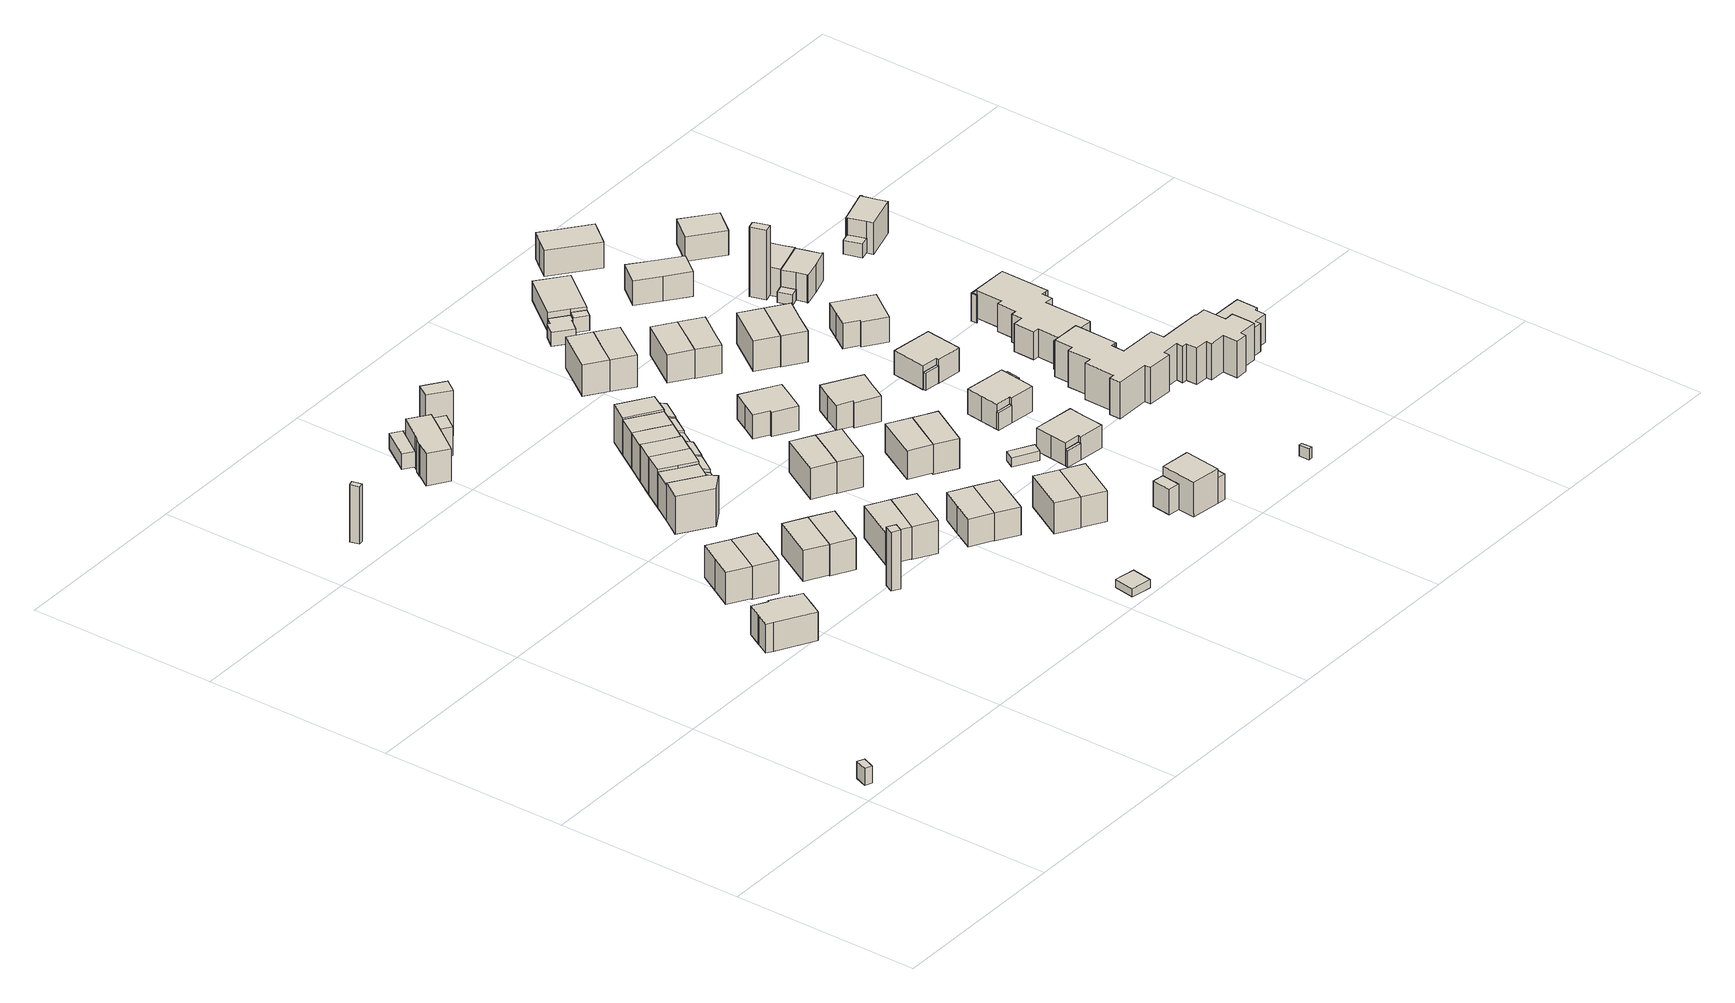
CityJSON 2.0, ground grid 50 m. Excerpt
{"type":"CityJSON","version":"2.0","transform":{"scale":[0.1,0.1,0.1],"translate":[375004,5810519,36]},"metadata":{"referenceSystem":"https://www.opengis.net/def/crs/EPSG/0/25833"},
"CityObjects":{
"building1":{"type":"Building","attributes":{"Gemeindeschluessel":"11000006","BezugspunktDach":"2200","function":"51009_1610","measuredHeight":4.65,"storeysAboveGround":0},"address":[{"country":"Germany","locality":"Berlin"}],"geometry":[{"type":"Solid","lod":"1","boundaries":[[[[0,1,2,3]],[[4,5,6,7]],[[4,7,3,2]],[[5,4,2,1]],[[6,5,1,0]],[[7,6,0,3]]]]}]},
"building2":{"type":"Building","attributes":{"Gemeindeschluessel":"11000006","BezugspunktDach":"2200","function":"31001_1010","measuredHeight":8.91,"storeysAboveGround":2},"address":[{"country":"Germany","locality":"Berlin","thoroughfareNumber":"40","thoroughfareName":"Zum Heckeshorn"}],"geometry":[{"type":"Solid","lod":"1","boundaries":[[[[8,9,10,11,12,13,14,15,16,17,18,19]],[[20,21,22,23,24,25,26,27,28,29,30,31]],[[20,31,19,18]],[[21,20,18,17]],[[22,21,17,16]],[[23,22,16,15]],[[24,23,15,14]],[[25,24,14,13]],[[26,25,13,12]],[[27,26,12,11]],[[28,27,11,10]],[[29,28,10,9]],[[30,29,9,8]],[[31,30,8,19]]]]}]},
"building3":{"type":"Building","attributes":{"Gemeindeschluessel":"11000006","BezugspunktDach":"2200","function":"51009_1610","measuredHeight":15.65,"storeysAboveGround":0},"address":[{"country":"Germany","locality":"Berlin"}],"geometry":[{"type":"Solid","lod":"1","boundaries":[[[[32,33,34,35]],[[36,37,38,39]],[[36,39,35,34]],[[37,36,34,33]],[[38,37,33,32]],[[39,38,32,35]]]]}]},
"building4":{"type":"Building","attributes":{"Gemeindeschluessel":"11000006","BezugspunktDach":"2200","function":"31001_1010","measuredHeight":10.66,"storeysAboveGround":1},"address":[{"country":"Germany","locality":"Berlin","thoroughfareNumber":"42","thoroughfareName":"Zum Heckeshorn"}],"geometry":[{"type":"Solid","lod":"1","boundaries":[[[[40,41,42,43,44,45]],[[46,47,48,49,50,51]],[[46,51,45,44]],[[47,46,44,43]],[[48,47,43,42]],[[49,48,42,41]],[[50,49,41,40]],[[51,50,40,45]]]]}]},
"building5":{"type":"Building","attributes":{"Gemeindeschluessel":"11000006","BezugspunktDach":"2200","function":"31001_1010","measuredHeight":10.9,"storeysAboveGround":1},"address":[{"country":"Germany","locality":"Berlin","thoroughfareNumber":"42A","thoroughfareName":"Zum Heckeshorn"}],"geometry":[{"type":"Solid","lod":"1","boundaries":[[[[52,53,54,42,41,40]],[[55,56,57,58,59,60]],[[55,60,40,41]],[[56,55,41,42]],[[57,56,42,54]],[[58,57,54,53]],[[59,58,53,52]],[[60,59,52,40]]]]}]},
"building6":{"type":"Building","attributes":{"Gemeindeschluessel":"11000006","BezugspunktDach":"2200","function":"31001_1000","measuredHeight":16.02,"storeysAboveGround":1},"address":[{"country":"Germany","locality":"Berlin","thoroughfareNumber":"42D (1)","thoroughfareName":"Zum Heckeshorn"}],"geometry":[{"type":"Solid","lod":"1","boundaries":[[[[61,62,63,64]],[[65,66,67,68]],[[65,68,64,63]],[[66,65,63,62]],[[67,66,62,61]],[[68,67,61,64]]]]}]},
"building7":{"type":"Building","attributes":{"Gemeindeschluessel":"11000006","BezugspunktDach":"2200","function":"31001_1010","measuredHeight":10.49,"storeysAboveGround":1},"address":[{"country":"Germany","locality":"Berlin","thoroughfareNumber":"42B","thoroughfareName":"Zum Heckeshorn"}],"geometry":[{"type":"Solid","lod":"1","boundaries":[[[[69,70,71,72,73]],[[74,75,76,77,78]],[[74,78,73,72]],[[75,74,72,71]],[[76,75,71,70]],[[77,76,70,69]],[[78,77,69,73]]]]}]},
"building8":{"type":"Building","attributes":{"Gemeindeschluessel":"11000006","BezugspunktDach":"2200","function":"31001_1010","measuredHeight":10.67,"storeysAboveGround":1},"address":[{"country":"Germany","locality":"Berlin","thoroughfareNumber":"42C","thoroughfareName":"Zum Heckeshorn"}],"geometry":[{"type":"Solid","lod":"1","boundaries":[[[[79,80,81,71,69]],[[82,83,84,85,86]],[[82,86,69,71]],[[83,82,71,81]],[[84,83,81,80]],[[85,84,80,79]],[[86,85,79,69]]]]}]},
"building9":{"type":"Building","attributes":{"Gemeindeschluessel":"11000006","function":"31001_1010"},"address":[{"country":"Germany","locality":"Berlin","thoroughfareNumber":"47","thoroughfareName":"Zum Heckeshorn"}],"children":["building9-1","building9-2","building9-3","building9-4"]},
"building9-1":{"type":"BuildingPart","attributes":{"BezugspunktDach":"2200","measuredHeight":9.94,"storeysAboveGround":2},"parents":["building9"],"geometry":[{"type":"MultiSurface","lod":"1","boundaries":[[[87,88,89,90,91,92,93,94,95,96,97,98]],[[99,100,101,102,103,104,105,106,107,108,109,110]],[[99,110,98,97]],[[100,99,97,96]],[[101,100,96,95]],[[102,101,95,94]],[[103,102,94,93]],[[111,112,93,92]],[[104,103,113,114,115]],[[116,117,111,92,91]],[[105,104,115,118]],[[106,105,91,90]],[[107,106,90,89]],[[119,120,89,88]],[[109,108,88,87]],[[110,109,87,98]],[[115,114,113,112,111]],[[118,115,111,117,116]],[[108,107,120,119]]]}]},
"building9-2":{"type":"BuildingPart","attributes":{"BezugspunktDach":"2200","measuredHeight":7.82,"storeysAboveGround":2},"parents":["building9"],"geometry":[{"type":"Solid","lod":"1","boundaries":[[[[121,122,120,119]],[[107,123,124,108]],[[123,107,120,122]],[[124,123,122,121]],[[108,124,121,119]],[[107,108,119,120]]]]}]},
"building9-3":{"type":"BuildingPart","attributes":{"BezugspunktDach":"2200","measuredHeight":4.23,"storeysAboveGround":2},"parents":["building9"],"geometry":[{"type":"MultiSurface","lod":"1","boundaries":[[[112,125,126,127]],[[128,129,114,130]],[[128,130,127,126]],[[129,128,126,125]],[[130,114,112,127]],[[115,111,112,114]],[[129,125,111,115]]]}]},
"building9-4":{"type":"BuildingPart","attributes":{"BezugspunktDach":"2200","measuredHeight":4.23,"storeysAboveGround":2},"parents":["building9"],"geometry":[{"type":"MultiSurface","lod":"1","boundaries":[[[117,131,125,111]],[[129,132,118,115]],[[132,129,125,131]],[[118,132,131,117]],[[129,133,115,111,125]],[[115,118,117,111]]]}]},
"building10":{"type":"Building","attributes":{"Gemeindeschluessel":"11000006","BezugspunktDach":"2200","function":"31001_1010","measuredHeight":10.34,"storeysAboveGround":2},"address":[{"country":"Germany","locality":"Berlin","thoroughfareNumber":"44","thoroughfareName":"Zum Heckeshorn"}],"geometry":[{"type":"Solid","lod":"1","boundaries":[[[[134,135,136,137,138]],[[139,140,141,142,143]],[[139,143,138,137]],[[140,139,137,136]],[[141,140,136,135]],[[142,141,135,134]],[[143,142,134,138]]]]}]},
"building11":{"type":"Building","attributes":{"Gemeindeschluessel":"11000006","function":"31001_1010"},"address":[{"country":"Germany","locality":"Berlin","thoroughfareNumber":"44A","thoroughfareName":"Zum Heckeshorn"}],"children":["building11-1","building11-2"]},
"building11-1":{"type":"BuildingPart","attributes":{"BezugspunktDach":"2200","measuredHeight":11.77,"storeysAboveGround":2},"parents":["building11"],"geometry":[{"type":"Solid","lod":"1","boundaries":[[[[144,145,146,147,148,149]],[[150,151,152,140,153,139]],[[150,139,149,148]],[[151,150,148,147]],[[152,151,147,146]],[[140,154,155,152,146,145]],[[153,140,145,144]],[[139,153,144,149]],[[152,155,154,140]]]]}]},
"building11-2":{"type":"BuildingPart","attributes":{"BezugspunktDach":"2200","measuredHeight":7.66,"storeysAboveGround":2},"parents":["building11"],"geometry":[{"type":"Solid","lod":"1","boundaries":[[[[156,157,155,154]],[[152,158,141,140]],[[158,152,155,157]],[[141,158,157,156]],[[140,141,156,154]],[[152,140,154,155]]]]}]},
"building12":{"type":"Building","attributes":{"Gemeindeschluessel":"11000006","BezugspunktDach":"2200","function":"31001_1010","measuredHeight":10.77,"storeysAboveGround":1},"address":[{"country":"Germany","locality":"Berlin","thoroughfareNumber":"42D","thoroughfareName":"Zum Heckeshorn"}],"geometry":[{"type":"Solid","lod":"1","boundaries":[[[[159,160,161,162,163]],[[164,165,166,167,168]],[[164,168,163,162]],[[165,164,162,161]],[[166,165,161,160]],[[167,166,160,159]],[[168,167,159,163]]]]}]},
"building13":{"type":"Building","attributes":{"Gemeindeschluessel":"11000006","function":"31001_1010"},"address":[{"country":"Germany","locality":"Berlin","thoroughfareNumber":"44B","thoroughfareName":"Zum Heckeshorn"}],"children":["building13-1","building13-2"]},
"building13-1":{"type":"BuildingPart","attributes":{"BezugspunktDach":"2200","measuredHeight":12.32,"storeysAboveGround":2},"parents":["building13"],"geometry":[{"type":"MultiSurface","lod":"1","boundaries":[[[169,170,171,172,173]],[[174,175,152,151,150]],[[174,150,173,172]],[[175,174,172,171]],[[176,177,178,175,171,170]],[[151,152,170,169]],[[150,151,169,173]],[[152,175,178,177,176]]]}]},
"building13-2":{"type":"BuildingPart","attributes":{"BezugspunktDach":"2200","measuredHeight":8.5,"storeysAboveGround":2},"parents":["building13"],"geometry":[{"type":"MultiSurface","lod":"1","boundaries":[[[179,180,178,177]],[[175,181,158,152]],[[181,175,178,180]],[[158,181,180,179]],[[152,158,179,177]],[[182,175,152,177,178]]]}]},
"building14":{"type":"Building","attributes":{"Gemeindeschluessel":"11000006","BezugspunktDach":"2200","function":"31001_2463","measuredHeight":12.59,"storeysAboveGround":1},"address":[{"country":"Germany","locality":"Berlin","thoroughfareNumber":"47 (1)","thoroughfareName":"Zum Heckeshorn"}],"geometry":[{"type":"Solid","lod":"1","boundaries":[[[[183,184,185,186]],[[187,188,189,190]],[[187,190,186,185]],[[188,187,185,184]],[[189,188,184,183]],[[190,189,183,186]]]]}]},
"building15":{"type":"Building","attributes":{"Gemeindeschluessel":"11000006","BezugspunktDach":"2200","function":"31001_1010","measuredHeight":10.91,"storeysAboveGround":1},"address":[{"country":"Germany","locality":"Berlin","thoroughfareNumber":"42E","thoroughfareName":"Zum Heckeshorn"}],"geometry":[{"type":"Solid","lod":"1","boundaries":[[[[191,192,161,159]],[[193,194,195,196]],[[193,196,159,161]],[[194,193,161,192]],[[195,194,192,191]],[[196,195,191,159]]]]}]},
"building16":{"type":"Building","attributes":{"Gemeindeschluessel":"11000006","function":"31001_1010"},"address":[{"country":"Germany","locality":"Berlin","thoroughfareNumber":"44C","thoroughfareName":"Zum Heckeshorn"}],"children":["building16-1","building16-2"]},
"building16-1":{"type":"BuildingPart","attributes":{"BezugspunktDach":"2200","measuredHeight":11.67,"storeysAboveGround":2},"parents":["building16"],"geometry":[{"type":"MultiSurface","lod":"1","boundaries":[[[197,198,199,200,201,202]],[[203,204,205,175,206,174]],[[203,174,202,201]],[[204,203,201,200]],[[205,204,200,199]],[[207,208,205,199,198]],[[206,175,198,197]],[[174,206,197,202]],[[175,205,208,207]]]}]},
"building16-2":{"type":"BuildingPart","attributes":{"BezugspunktDach":"2200","measuredHeight":8.83,"storeysAboveGround":2},"parents":["building16"],"geometry":[{"type":"Solid","lod":"1","boundaries":[[[[209,210,208,207]],[[205,211,181,175]],[[211,205,208,210]],[[181,211,210,209]],[[175,181,209,207]],[[175,207,208,205]]]]}]},
"building17":{"type":"Building","attributes":{"Gemeindeschluessel":"11000006","BezugspunktDach":"2200","function":"31001_2463","measuredHeight":2.23,"storeysAboveGround":1},"address":[{"country":"Germany","locality":"Berlin","thoroughfareNumber":"38 (1)","thoroughfareName":"Zum Heckeshorn"}],"geometry":[{"type":"Solid","lod":"1","boundaries":[[[[212,213,214,215]],[[216,217,218,219]],[[216,219,215,214]],[[217,216,214,213]],[[218,217,213,212]],[[219,218,212,215]]]]}]},
"building18":{"type":"Building","attributes":{"Gemeindeschluessel":"11000006","function":"31001_1010"},"address":[{"country":"Germany","locality":"Berlin","thoroughfareNumber":"44D","thoroughfareName":"Zum Heckeshorn"}],"children":["building18-1","building18-2"]},
"building18-1":{"type":"BuildingPart","attributes":{"BezugspunktDach":"2200","measuredHeight":11.91,"storeysAboveGround":2},"parents":["building18"],"geometry":[{"type":"Solid","lod":"1","boundaries":[[[[220,221,222,223,224]],[[225,226,227,205,203]],[[225,203,224,223]],[[226,225,223,222]],[[227,226,222,221]],[[205,227,221,220],[205,228,229,227]],[[203,205,220,224]],[[228,205,227,229]]]]}]},
"building18-2":{"type":"BuildingPart","attributes":{"BezugspunktDach":"2200","measuredHeight":7.68,"storeysAboveGround":2},"parents":["building18"],"geometry":[{"type":"Solid","lod":"1","boundaries":[[[[230,231,229,228]],[[227,232,211,205]],[[232,227,229,231]],[[211,232,231,230]],[[205,211,230,228]],[[205,228,229,227]]]]}]},
"building19":{"type":"Building","attributes":{"Gemeindeschluessel":"11000006","function":"31001_1010"},"address":[{"country":"Germany","locality":"Berlin","thoroughfareNumber":"44E","thoroughfareName":"Zum Heckeshorn"}],"children":["building19-1","building19-2"]},
"building19-1":{"type":"BuildingPart","attributes":{"BezugspunktDach":"2200","measuredHeight":11.45,"storeysAboveGround":2},"parents":["building19"],"geometry":[{"type":"MultiSurface","lod":"1","boundaries":[[[222,221,233,234,235,223]],[[236,237,238,227,226,225]],[[236,225,223,235]],[[237,236,235,234]],[[238,237,234,233]],[[227,239,240,233,221]],[[226,227,221,222]],[[225,226,222,223]],[[238,240,239,227]]]}]},
"building19-2":{"type":"BuildingPart","attributes":{"BezugspunktDach":"2200","measuredHeight":8.23,"storeysAboveGround":2},"parents":["building19"],"geometry":[{"type":"Solid","lod":"1","boundaries":[[[[241,242,240,239]],[[238,243,232,227]],[[243,238,240,242]],[[232,243,242,241]],[[227,232,241,239]],[[227,239,240,238]]]]}]},
"building20":{"type":"Building","attributes":{"Gemeindeschluessel":"11000006","BezugspunktDach":"2200","function":"31001_1010","measuredHeight":9.44,"storeysAboveGround":1},"address":[{"country":"Germany","locality":"Berlin","thoroughfareNumber":"42F","thoroughfareName":"Zum Heckeshorn"}],"geometry":[{"type":"Solid","lod":"1","boundaries":[[[[244,245,246,247,248,249]],[[250,251,252,253,254,255]],[[250,255,249,248]],[[251,250,248,247]],[[252,251,247,246]],[[253,252,246,245]],[[254,253,245,244]],[[255,254,244,249]]]]}]},
"building21":{"type":"Building","attributes":{"Gemeindeschluessel":"11000006","function":"31001_1010"},"address":[{"country":"Germany","locality":"Berlin","thoroughfareNumber":"44F","thoroughfareName":"Zum Heckeshorn"}],"children":["building21-1","building21-2"]},
"building21-1":{"type":"BuildingPart","attributes":{"BezugspunktDach":"2200","measuredHeight":11.99,"storeysAboveGround":2},"parents":["building21"],"geometry":[{"type":"MultiSurface","lod":"1","boundaries":[[[256,257,258,259,260]],[[261,262,263,238,236]],[[261,236,260,259]],[[262,261,259,258]],[[263,262,258,257]],[[238,264,265,257,256]],[[236,238,256,260]],[[265,264,238,263]]]}]},
"building21-2":{"type":"BuildingPart","attributes":{"BezugspunktDach":"2200","measuredHeight":8.64,"storeysAboveGround":2},"parents":["building21"],"geometry":[{"type":"Solid","lod":"1","boundaries":[[[[266,267,265,264]],[[263,268,243,238]],[[268,263,265,267]],[[243,268,267,266]],[[238,243,266,264]],[[264,265,263,238]]]]}]},
"building22":{"type":"Building","attributes":{"Gemeindeschluessel":"11000006","BezugspunktDach":"2200","function":"31001_1010","measuredHeight":10.49,"storeysAboveGround":1},"address":[{"country":"Germany","locality":"Berlin","thoroughfareNumber":"46","thoroughfareName":"Zum Heckeshorn"}],"geometry":[{"type":"Solid","lod":"1","boundaries":[[[[269,270,271,272,273]],[[274,275,276,277,278]],[[274,278,273,272]],[[275,274,272,271]],[[276,275,271,270]],[[277,276,270,269]],[[278,277,269,273]]]]}]},
"building23":{"type":"Building","attributes":{"Gemeindeschluessel":"11000006","BezugspunktDach":"2200","function":"31001_1010","measuredHeight":9.51,"storeysAboveGround":1},"address":[{"country":"Germany","locality":"Berlin","thoroughfareNumber":"42G","thoroughfareName":"Zum Heckeshorn"}],"geometry":[{"type":"Solid","lod":"1","boundaries":[[[[279,280,281,246,244]],[[282,283,284,285,286]],[[282,286,244,246]],[[283,282,246,281]],[[284,283,281,280]],[[285,284,280,279]],[[286,285,279,244]]]]}]},
"building24":{"type":"Building","attributes":{"Gemeindeschluessel":"11000006","BezugspunktDach":"2200","function":"31001_1010","measuredHeight":10.61,"storeysAboveGround":1},"address":[{"country":"Germany","locality":"Berlin","thoroughfareNumber":"46A","thoroughfareName":"Zum Heckeshorn"}],"geometry":[{"type":"Solid","lod":"1","boundaries":[[[[287,288,289,271,269]],[[290,291,292,293,294]],[[290,294,269,271]],[[291,290,271,289]],[[292,291,289,288]],[[293,292,288,287]],[[294,293,287,269]]]]}]},
"building25":{"type":"Building","attributes":{"Gemeindeschluessel":"11000006","BezugspunktDach":"2200","function":"31001_1010","measuredHeight":10.54,"storeysAboveGround":1},"address":[{"country":"Germany","locality":"Berlin","thoroughfareNumber":"42H","thoroughfareName":"Zum Heckeshorn"}],"geometry":[{"type":"Solid","lod":"1","boundaries":[[[[295,296,297,298]],[[299,300,301,302]],[[299,302,298,297]],[[300,299,297,296]],[[301,300,296,295]],[[302,301,295,298]]]]}]},
"building26":{"type":"Building","attributes":{"Gemeindeschluessel":"11000006","BezugspunktDach":"2200","function":"31001_1010","measuredHeight":10.46,"storeysAboveGround":1},"address":[{"country":"Germany","locality":"Berlin","thoroughfareNumber":"42K","thoroughfareName":"Zum Heckeshorn"}],"geometry":[{"type":"Solid","lod":"1","boundaries":[[[[303,304,296,305,295]],[[306,307,308,309,310]],[[306,310,295,305]],[[307,306,305,296]],[[308,307,296,304]],[[309,308,304,303]],[[310,309,303,295]]]]}]},
"building27":{"type":"Building","attributes":{"Gemeindeschluessel":"11000006","BezugspunktDach":"2200","function":"31001_1010","measuredHeight":10.12,"storeysAboveGround":1},"address":[{"country":"Germany","locality":"Berlin","thoroughfareNumber":"46B","thoroughfareName":"Zum Heckeshorn"}],"geometry":[{"type":"Solid","lod":"1","boundaries":[[[[311,312,313,314,315]],[[316,317,318,319,320]],[[316,320,315,314]],[[317,316,314,313]],[[318,317,313,312]],[[319,318,312,311]],[[320,319,311,315]]]]}]},
"building28":{"type":"Building","attributes":{"Gemeindeschluessel":"11000006","BezugspunktDach":"2200","function":"31001_1010","measuredHeight":9.52,"storeysAboveGround":1},"address":[{"country":"Germany","locality":"Berlin","thoroughfareNumber":"46E","thoroughfareName":"Zum Heckeshorn"}],"geometry":[{"type":"Solid","lod":"1","boundaries":[[[[321,322,323,324,325,326,327,328]],[[329,330,331,332,333,334,335,336]],[[329,336,328,327]],[[330,329,327,326]],[[331,330,326,325]],[[332,331,325,324]],[[333,332,324,323]],[[334,333,323,322]],[[335,334,322,321]],[[336,335,321,328]]]]}]},
"building29":{"type":"Building","attributes":{"Gemeindeschluessel":"11000006","BezugspunktDach":"2200","function":"31001_1010","measuredHeight":10.36,"storeysAboveGround":1},"address":[{"country":"Germany","locality":"Berlin","thoroughfareNumber":"46C","thoroughfareName":"Zum Heckeshorn"}],"geometry":[{"type":"Solid","lod":"1","boundaries":[[[[337,338,339,313,311]],[[340,341,342,343,344]],[[340,344,311,313]],[[341,340,313,339]],[[342,341,339,338]],[[343,342,338,337]],[[344,343,337,311]]]]}]},
"building30":{"type":"Building","attributes":{"Gemeindeschluessel":"11000006","BezugspunktDach":"2200","function":"31001_1010","measuredHeight":10.88,"storeysAboveGround":1},"address":[{"country":"Germany","locality":"Berlin","thoroughfareNumber":"50F","thoroughfareName":"Zum Heckeshorn"}],"geometry":[{"type":"Solid","lod":"1","boundaries":[[[[345,346,347,348,349]],[[350,351,352,353,354]],[[350,354,349,348]],[[351,350,348,347]],[[352,351,347,346]],[[353,352,346,345]],[[354,353,345,349]]]]}]},
"building31":{"type":"Building","attributes":{"Gemeindeschluessel":"11000006","BezugspunktDach":"2200","function":"31001_1010","measuredHeight":11.03,"storeysAboveGround":1},"address":[{"country":"Germany","locality":"Berlin","thoroughfareNumber":"50E","thoroughfareName":"Zum Heckeshorn"}],"geometry":[{"type":"Solid","lod":"1","boundaries":[[[[355,356,347,345]],[[357,358,359,360]],[[357,360,345,347]],[[358,357,347,356]],[[359,358,356,355]],[[360,359,355,345]]]]}]},
"building32":{"type":"Building","attributes":{"Gemeindeschluessel":"11000006","BezugspunktDach":"2200","function":"31001_2463","measuredHeight":2.8,"storeysAboveGround":1},"address":[{"country":"Germany","locality":"Berlin","thoroughfareNumber":"48 (1)","thoroughfareName":"Zum Heckeshorn"}],"geometry":[{"type":"Solid","lod":"1","boundaries":[[[[361,362,363,364,365]],[[366,367,368,369,370]],[[366,370,365,364]],[[367,366,364,363]],[[368,367,363,362]],[[369,368,362,361]],[[370,369,361,365]]]]}]},
"building33":{"type":"Building","attributes":{"Gemeindeschluessel":"11000006","function":"31001_1010"},"address":[{"country":"Germany","locality":"Berlin","thoroughfareNumber":"42L","thoroughfareName":"Zum Heckeshorn"}],"children":["building33-1","building33-2","building33-3"]},
"building33-1":{"type":"BuildingPart","attributes":{"BezugspunktDach":"2200","measuredHeight":11.94,"storeysAboveGround":2},"parents":["building33"],"geometry":[{"type":"MultiSurface","lod":"1","boundaries":[[[371,372,373,374]],[[375,376,377,378]],[[375,379,380,381,378,374,373]],[[376,375,373,372]],[[377,382,383,384,376,372,371]],[[378,377,371,374]],[[381,380,379,375]],[[384,383,382,377]]]}]},
"building33-2":{"type":"BuildingPart","attributes":{"BezugspunktDach":"2200","measuredHeight":7,"storeysAboveGround":2},"parents":["building33"],"geometry":[{"type":"Solid","lod":"1","boundaries":[[[[380,379,385,386]],[[387,375,381,388]],[[387,388,386,385]],[[375,387,385,379]],[[388,381,380,386]],[[381,375,379,380]]]]}]},
"building33-3":{"type":"BuildingPart","attributes":{"BezugspunktDach":"2200","measuredHeight":7,"storeysAboveGround":2},"parents":["building33"],"geometry":[{"type":"MultiSurface","lod":"1","boundaries":[[[389,390,383,382]],[[384,391,392,377]],[[391,384,383,390]],[[392,391,390,389]],[[377,392,389,382]],[[384,377,393,382,383]]]}]},
"building34":{"type":"Building","attributes":{"Gemeindeschluessel":"11000006","BezugspunktDach":"2200","function":"31001_1010","measuredHeight":9.16,"storeysAboveGround":1},"address":[{"country":"Germany","locality":"Berlin","thoroughfareNumber":"46D","thoroughfareName":"Zum Heckeshorn"}],"geometry":[{"type":"Solid","lod":"1","boundaries":[[[[394,395,396,397,398,399,400,401]],[[402,403,404,405,406,407,408,409]],[[402,409,401,400]],[[403,402,400,399]],[[404,403,399,398]],[[405,404,398,397]],[[406,405,397,396]],[[407,406,396,395]],[[408,407,395,394]],[[409,408,394,401]]]]}]},
"building35":{"type":"Building","attributes":{"Gemeindeschluessel":"11000006","BezugspunktDach":"2200","function":"51009_1610","measuredHeight":4.52,"storeysAboveGround":0},"address":[{"country":"Germany","locality":"Berlin"}],"geometry":[{"type":"Solid","lod":"1","boundaries":[[[[410,411,412,413]],[[414,415,416,417]],[[414,417,413,412]],[[415,414,412,411]],[[416,415,411,410]],[[417,416,410,413]]]]}]},
"building36":{"type":"Building","attributes":{"Gemeindeschluessel":"11000006","BezugspunktDach":"2200","function":"31001_1010","measuredHeight":9.61,"storeysAboveGround":1},"address":[{"country":"Germany","locality":"Berlin","thoroughfareNumber":"50D","thoroughfareName":"Zum Heckeshorn"}],"geometry":[{"type":"Solid","lod":"1","boundaries":[[[[418,419,420,421,422]],[[423,424,425,426,427]],[[423,427,422,421]],[[424,423,421,420]],[[425,424,420,419]],[[426,425,419,418]],[[427,426,418,422]]]]}]},
"building37":{"type":"Building","attributes":{"Gemeindeschluessel":"11000006","BezugspunktDach":"2200","function":"31001_1010","measuredHeight":8.42,"storeysAboveGround":1},"address":[{"country":"Germany","locality":"Berlin","thoroughfareNumber":"48","thoroughfareName":"Zum Heckeshorn"}],"geometry":[{"type":"Solid","lod":"1","boundaries":[[[[428,429,430,431,432,433,434,435]],[[436,437,438,439,440,416,415,414]],[[436,414,435,434]],[[437,436,434,433]],[[438,437,433,432]],[[439,438,432,431]],[[440,439,431,430]],[[416,440,430,429]],[[415,416,429,428]],[[414,415,428,435]]]]}]},
"building38":{"type":"Building","attributes":{"Gemeindeschluessel":"11000006","BezugspunktDach":"2200","function":"31001_1010","measuredHeight":9.67,"storeysAboveGround":1},"address":[{"country":"Germany","locality":"Berlin","thoroughfareNumber":"50C","thoroughfareName":"Zum Heckeshorn"}],"geometry":[{"type":"Solid","lod":"1","boundaries":[[[[441,442,443,420,418]],[[444,445,446,447,448]],[[444,448,418,420]],[[445,444,420,443]],[[446,445,443,442]],[[447,446,442,441]],[[448,447,441,418]]]]}]},
"building39":{"type":"Building","attributes":{"Gemeindeschluessel":"11000006","BezugspunktDach":"2200","function":"51009_1610","measuredHeight":4.79,"storeysAboveGround":0},"address":[{"country":"Germany","locality":"Berlin"}],"geometry":[{"type":"Solid","lod":"1","boundaries":[[[[449,450,451,452]],[[453,454,455,456]],[[453,456,452,451]],[[454,453,451,450]],[[455,454,450,449]],[[456,455,449,452]]]]}]},
"building40":{"type":"Building","attributes":{"Gemeindeschluessel":"11000006","BezugspunktDach":"2200","function":"51009_1610","measuredHeight":4.07,"storeysAboveGround":0},"address":[{"country":"Germany","locality":"Berlin"}],"geometry":[{"type":"Solid","lod":"1","boundaries":[[[[457,458,459,460]],[[461,462,463,464]],[[461,464,460,459]],[[462,461,459,458]],[[463,462,458,457]],[[464,463,457,460]]]]}]},
"building41":{"type":"Building","attributes":{"Gemeindeschluessel":"11000006","function":"31001_1010"},"address":[{"country":"Germany","locality":"Berlin","thoroughfareNumber":"52","thoroughfareName":"Zum Heckeshorn"}],"children":["building41-1","building41-2"]},
"building41-1":{"type":"BuildingPart","attributes":{"BezugspunktDach":"2200","measuredHeight":6.72,"storeysAboveGround":1},"parents":["building41"],"geometry":[{"type":"MultiSurface","lod":"1","boundaries":[[[465,466,467,468,469]],[[470,471,472,473,474]],[[470,474,469,468]],[[471,470,468,467]],[[472,471,467,466]],[[473,472,466,465]],[[475,476,473,465,469]],[[477,474,473,476,475]]]}]},
"building41-2":{"type":"BuildingPart","attributes":{"BezugspunktDach":"2200","measuredHeight":3.79,"storeysAboveGround":1},"parents":["building41"],"geometry":[{"type":"Solid","lod":"1","boundaries":[[[[478,479,480,476,475,481,482,483]],[[484,485,474,473,486,487,488,489]],[[484,489,483,482]],[[485,484,482,481]],[[474,485,481,475]],[[486,473,476,480]],[[487,486,480,479]],[[488,487,479,478]],[[489,488,478,483]],[[474,475,476,473]]]]}]},
"building42":{"type":"Building","attributes":{"Gemeindeschluessel":"11000006","BezugspunktDach":"2200","function":"31001_1010","measuredHeight":8.66,"storeysAboveGround":1},"address":[{"country":"Germany","locality":"Berlin","thoroughfareNumber":"48A","thoroughfareName":"Zum Heckeshorn"}],"geometry":[{"type":"Solid","lod":"1","boundaries":[[[[490,491,492,493,494,495,496,497]],[[498,499,500,501,502,455,454,453]],[[498,453,497,496]],[[499,498,496,495]],[[500,499,495,494]],[[501,500,494,493]],[[502,501,493,492]],[[455,502,492,491]],[[454,455,491,490]],[[453,454,490,497]]]]}]},
"building43":{"type":"Building","attributes":{"Gemeindeschluessel":"11000006","BezugspunktDach":"2200","function":"31001_1010","measuredHeight":10.92,"storeysAboveGround":1},"address":[{"country":"Germany","locality":"Berlin","thoroughfareNumber":"50B","thoroughfareName":"Zum Heckeshorn"}],"geometry":[{"type":"Solid","lod":"1","boundaries":[[[[503,504,505,506]],[[507,508,509,510]],[[507,510,506,505]],[[508,507,505,504]],[[509,508,504,503]],[[510,509,503,506]]]]}]},
"building44":{"type":"Building","attributes":{"Gemeindeschluessel":"11000006","BezugspunktDach":"2200","function":"51009_1610","measuredHeight":4.63,"storeysAboveGround":0},"address":[{"country":"Germany","locality":"Berlin"}],"geometry":[{"type":"Solid","lod":"1","boundaries":[[[[511,512,513,514]],[[515,516,517,518]],[[515,518,514,513]],[[516,515,513,512]],[[517,516,512,511]],[[518,517,511,514]]]]}]},
"building45":{"type":"Building","attributes":{"Gemeindeschluessel":"11000006","BezugspunktDach":"2200","function":"31001_1010","measuredHeight":10.98,"storeysAboveGround":1},"address":[{"country":"Germany","locality":"Berlin","thoroughfareNumber":"50A","thoroughfareName":"Zum Heckeshorn"}],"geometry":[{"type":"Solid","lod":"1","boundaries":[[[[519,520,521,504,522,503]],[[523,524,525,526,527,528]],[[523,528,503,522]],[[524,523,522,504]],[[525,524,504,521]],[[526,525,521,520]],[[527,526,520,519]],[[528,527,519,503]]]]}]},
"building46":{"type":"Building","attributes":{"Gemeindeschluessel":"11000006","BezugspunktDach":"2200","function":"31001_1010","measuredHeight":7.78,"storeysAboveGround":1},"address":[{"country":"Germany","locality":"Berlin","thoroughfareNumber":"48B","thoroughfareName":"Zum Heckeshorn"}],"geometry":[{"type":"Solid","lod":"1","boundaries":[[[[529,530,531,532,533,534,535]],[[536,537,538,539,540,541,542]],[[536,542,535,534]],[[537,536,534,533]],[[538,537,533,532]],[[539,538,532,531]],[[540,539,531,530]],[[541,540,530,529]],[[542,541,529,535]]]]}]},
"building47":{"type":"Building","attributes":{"Gemeindeschluessel":"11000006","BezugspunktDach":"2200","function":"51009_1610","measuredHeight":3,"storeysAboveGround":0},"address":[{"country":"Germany","locality":"Berlin"}],"geometry":[{"type":"Solid","lod":"1","boundaries":[[[[543,544,545,546]],[[547,548,549,550]],[[547,550,546,545]],[[548,547,545,544]],[[549,548,544,543]],[[550,549,543,546]]]]}]},
"building48":{"type":"Building","attributes":{"Gemeindeschluessel":"11000006","BezugspunktDach":"2200","function":"31001_1000","measuredHeight":2.54,"storeysAboveGround":1},"address":[{"country":"Germany","locality":"Berlin","thoroughfareNumber":"48A (1)","thoroughfareName":"Zum Heckeshorn"}],"geometry":[{"type":"Solid","lod":"1","boundaries":[[[[551,552,553,554]],[[555,556,557,558]],[[555,558,554,553]],[[556,555,553,552]],[[557,556,552,551]],[[558,557,551,554]]]]}]},
"building49":{"type":"Building","attributes":{"Gemeindeschluessel":"11000006","BezugspunktDach":"2200","function":"31001_1010","measuredHeight":9.46,"storeysAboveGround":1},"address":[{"country":"Germany","locality":"Berlin","thoroughfareNumber":"50","thoroughfareName":"Zum Heckeshorn"}],"geometry":[{"type":"Solid","lod":"1","boundaries":[[[[559,560,561,562,563,564,565,566]],[[567,568,569,570,571,572,573,574]],[[567,574,566,565]],[[568,567,565,564]],[[569,568,564,563]],[[570,569,563,562]],[[571,570,562,561]],[[572,571,561,560]],[[573,572,560,559]],[[574,573,559,566]]]]}]},
"building50":{"type":"Building","attributes":{"Gemeindeschluessel":"11000006","BezugspunktDach":"2200","function":"31001_1010","measuredHeight":8.67,"storeysAboveGround":2},"address":[{"country":"Germany","locality":"Berlin","thoroughfareNumber":"52A","thoroughfareName":"Zum Heckeshorn"}],"geometry":[{"type":"Solid","lod":"1","boundaries":[[[[575,576,577,578,579,580]],[[581,582,583,584,585,586]],[[581,586,580,579]],[[582,581,579,578]],[[583,582,578,577]],[[584,583,577,576]],[[585,584,576,575]],[[586,585,575,580]]]]}]},
"building51":{"type":"Building","attributes":{"Gemeindeschluessel":"11000006","BezugspunktDach":"2200","function":"31001_1010","measuredHeight":7.44,"storeysAboveGround":2},"address":[{"country":"Germany","locality":"Berlin","thoroughfareNumber":"54","thoroughfareName":"Zum Heckeshorn"}],"geometry":[{"type":"Solid","lod":"1","boundaries":[[[[587,588,589,590,591,592]],[[593,594,595,596,597,598]],[[593,598,592,591]],[[594,593,591,590]],[[595,594,590,589]],[[596,595,589,588]],[[597,596,588,587]],[[598,597,587,592]]]]}]},
"building52":{"type":"Building","attributes":{"Gemeindeschluessel":"11000006","BezugspunktDach":"2200","function":"51009_1610","measuredHeight":2.71,"storeysAboveGround":0},"address":[{"country":"Germany","locality":"Berlin"}],"geometry":[{"type":"Solid","lod":"1","boundaries":[[[[599,600,601,602]],[[603,604,605,606]],[[603,606,602,601]],[[604,603,601,600]],[[605,604,600,599]],[[606,605,599,602]]]]}]},
"building53":{"type":"Building","attributes":{"Gemeindeschluessel":"11000006","BezugspunktDach":"2200","function":"51009_1610","measuredHeight":18.87,"storeysAboveGround":0},"address":[{"country":"Germany","locality":"Berlin"}],"geometry":[{"type":"Solid","lod":"1","boundaries":[[[[607,608,609,610,611,612]],[[613,614,615,616,617,618]],[[613,618,612,611]],[[614,613,611,610]],[[615,614,610,609]],[[616,615,609,608]],[[617,616,608,607]],[[618,617,607,612]]]]}]},
"building54":{"type":"Building","attributes":{"Gemeindeschluessel":"11000006","BezugspunktDach":"2200","function":"31001_1010","measuredHeight":8.8,"storeysAboveGround":2},"address":[{"country":"Germany","locality":"Berlin","thoroughfareNumber":"53E","thoroughfareName":"Am Großen Wannsee"}],"geometry":[{"type":"Solid","lod":"1","boundaries":[[[[619,620,621,622,623,624,625,626,627,628,629,630,631]],[[632,633,634,635,636,637,638,639,640,641,642,643,644]],[[632,644,631,630]],[[633,632,630,629]],[[634,633,629,628]],[[635,634,628,627]],[[636,635,627,626]],[[637,636,626,625]],[[638,637,625,624]],[[639,638,624,623]],[[640,639,623,622]],[[641,640,622,621]],[[642,641,621,620]],[[643,642,620,619]],[[644,643,619,631]]]]}]},
"building55":{"type":"Building","attributes":{"Gemeindeschluessel":"11000006","BezugspunktDach":"2200","function":"31001_1010","measuredHeight":8.87,"storeysAboveGround":2},"address":[{"country":"Germany","locality":"Berlin","thoroughfareNumber":"53D","thoroughfareName":"Am Großen Wannsee"}],"geometry":[{"type":"Solid","lod":"1","boundaries":[[[[645,646,647,648,649,650,651,652,653,654,655,656,657]],[[658,659,660,661,662,663,664,665,666,667,668,669,670]],[[658,670,657,656]],[[659,658,656,655]],[[660,659,655,654]],[[661,660,654,653]],[[662,661,653,652]],[[663,662,652,651]],[[664,663,651,650]],[[665,664,650,649]],[[666,665,649,648]],[[667,666,648,647]],[[668,667,647,646]],[[669,668,646,645]],[[670,669,645,657]]]]}]},
"building56":{"type":"Building","attributes":{"Gemeindeschluessel":"11000006","BezugspunktDach":"2200","function":"51009_1610","measuredHeight":6.16,"storeysAboveGround":0},"address":[{"country":"Germany","locality":"Berlin"}],"geometry":[{"type":"Solid","lod":"1","boundaries":[[[[671,672,673,674]],[[675,676,661,660]],[[675,660,674,673]],[[676,675,673,672]],[[661,676,672,671]],[[660,661,671,674]]]]}]},
"building57":{"type":"Building","attributes":{"Gemeindeschluessel":"11000006","BezugspunktDach":"2200","function":"51009_1610","measuredHeight":6.42,"storeysAboveGround":0},"address":[{"country":"Germany","locality":"Berlin"}],"geometry":[{"type":"Solid","lod":"1","boundaries":[[[[677,678,679,680]],[[681,682,637,636]],[[681,636,680,679]],[[682,681,679,678]],[[637,682,678,677]],[[636,637,677,680]]]]}]},
"building58":{"type":"Building","attributes":{"Gemeindeschluessel":"11000006","function":"31001_1010"},"address":[{"country":"Germany","locality":"Berlin","thoroughfareNumber":"49, 49A, 51A","thoroughfareName":"Am Großen Wannsee"}],"children":["building58-1","building58-2","building58-3","building58-4"]},
"building58-1":{"type":"BuildingPart","attributes":{"BezugspunktDach":"2200","measuredHeight":9.87,"storeysAboveGround":3},"parents":["building58"],"geometry":[{"type":"MultiSurface","lod":"1","boundaries":[[[683,684,685,686,687,688,689,690,691,692,693,694,695,696,697,698,699,700,701,702,703,704,705,706,707,708,709,710,711,712,713,714,715,716,717,718,719,720,721]],[[722,723,724,725,726,727,728,729,730,731,732,733,734,735,736,737,738,739,740,741,742,743,744,745,746,747,748,749,750,751,752,753,754,755,756,757,758,759,760]],[[722,760,721,720]],[[723,722,720,719]],[[724,723,719,718]],[[725,724,718,717]],[[726,725,717,716]],[[727,726,716,715]],[[728,727,715,714]],[[729,728,714,713]],[[761,762,763,713,712]],[[730,729,763,764,761]],[[731,730,712,711]],[[732,731,711,710]],[[733,732,710,709]],[[734,733,709,708]],[[735,734,708,707]],[[736,735,707,706]],[[737,736,706,705]],[[738,737,705,704]],[[739,738,704,703]],[[740,739,703,702]],[[741,740,702,701]],[[765,766,767,701,700]],[[768,765,700,699]],[[769,768,699,698]],[[745,744,698,697]],[[746,745,697,696]],[[747,746,696,695]],[[748,747,695,694]],[[749,748,694,693]],[[750,749,693,692]],[[751,750,692,691]],[[752,751,691,690]],[[753,752,690,689]],[[754,753,689,688]],[[755,754,688,687]],[[756,755,687,686]],[[757,756,686,685]],[[758,757,685,684]],[[759,758,684,683]],[[760,759,683,721]],[[764,763,762,761]],[[770,742,741,767,766,765]],[[743,742,765,768]],[[744,743,771,768,769]]]}]},
"building58-2":{"type":"BuildingPart","attributes":{"BezugspunktDach":"2200","measuredHeight":7.62,"storeysAboveGround":3},"parents":["building58"],"geometry":[{"type":"Solid","lod":"1","boundaries":[[[[762,772,773,774,775,776,777,778,779,780,781,782,783,784,785,786,787,788,789,790,791,792,793,794,795,763]],[[796,797,798,799,800,801,802,803,804,805,806,807,808,809,810,811,812,813,814,815,816,817,818,819,761,764]],[[796,764,763,795]],[[797,796,795,794]],[[798,797,794,793]],[[799,798,793,792]],[[800,799,792,791]],[[801,800,791,790]],[[802,801,790,789]],[[803,802,789,788]],[[804,803,788,787]],[[805,804,787,786]],[[806,805,786,785]],[[807,806,785,784]],[[808,807,784,783]],[[809,808,783,782]],[[810,809,782,781]],[[811,810,781,780]],[[812,811,780,779]],[[813,812,779,778]],[[814,813,778,777]],[[815,814,777,776]],[[816,815,776,775]],[[817,816,775,774]],[[818,817,774,773]],[[819,818,773,772]],[[761,819,772,762]],[[761,762,763,764]]]]}]},
"building58-3":{"type":"BuildingPart","attributes":{"BezugspunktDach":"2200","measuredHeight":7.64,"storeysAboveGround":3},"parents":["building58"],"geometry":[{"type":"MultiSurface","lod":"1","boundaries":[[[820,821,822,823,824,825,826,768,769]],[[827,828,829,830,831,832,833,834,835]],[[827,835,744,743]],[[829,828,826,825]],[[830,829,825,824]],[[831,830,824,823]],[[832,831,823,822]],[[833,832,822,821]],[[834,833,821,820]],[[835,834,820,769]],[[743,744,769,768]],[[828,827,768,826]]]}]},
"building58-4":{"type":"BuildingPart","attributes":{"BezugspunktDach":"2200","measuredHeight":7.64,"storeysAboveGround":3},"parents":["building58"],"geometry":[{"type":"MultiSurface","lod":"1","boundaries":[[[768,826,766,765]],[[836,828,827,837]],[[828,836,766,826]],[[837,827,743,742,765]],[[836,837,765,766]],[[827,828,826,768]],[[768,765,742,743]]]}]},
"building59":{"type":"Building","attributes":{"Gemeindeschluessel":"11000006","BezugspunktDach":"2200","function":"31001_1010","measuredHeight":8.09,"storeysAboveGround":2},"address":[{"country":"Germany","locality":"Berlin","thoroughfareNumber":"54A","thoroughfareName":"Zum Heckeshorn"}],"geometry":[{"type":"Solid","lod":"1","boundaries":[[[[838,839,840,841]],[[842,843,844,845]],[[842,845,841,840]],[[843,842,840,839]],[[844,843,839,838]],[[845,844,838,841]]]]}]},
"building60":{"type":"Building","attributes":{"Gemeindeschluessel":"11000006","BezugspunktDach":"2200","function":"51009_1610","measuredHeight":4.8,"storeysAboveGround":0},"address":[{"country":"Germany","locality":"Berlin"}],"geometry":[{"type":"Solid","lod":"1","boundaries":[[[[846,847,848,849]],[[850,851,852,853]],[[850,853,849,848]],[[851,850,848,847]],[[852,851,847,846]],[[853,852,846,849]]]]}]},
"building61":{"type":"Building","attributes":{"Gemeindeschluessel":"11000006","BezugspunktDach":"2200","function":"51009_1610","measuredHeight":3.82,"storeysAboveGround":0},"address":[{"country":"Germany","locality":"Berlin"}],"geometry":[{"type":"Solid","lod":"1","boundaries":[[[[854,855,856,857,858]],[[859,860,861,862,863]],[[859,863,858,857]],[[860,859,857,856]],[[861,860,856,855]],[[862,861,855,854]],[[863,862,854,858]]]]}]},
"building62":{"type":"Building","attributes":{"Gemeindeschluessel":"11000006","BezugspunktDach":"2200","function":"31001_1010","measuredHeight":8.67,"storeysAboveGround":2},"address":[{"country":"Germany","locality":"Berlin","thoroughfareNumber":"53C","thoroughfareName":"Am Großen Wannsee"}],"geometry":[{"type":"Solid","lod":"1","boundaries":[[[[864,865,866,867,868,869,870,871,872,873]],[[874,875,876,877,878,879,880,881,882,883]],[[874,883,873,872]],[[875,874,872,871]],[[876,875,871,870]],[[877,876,870,869]],[[878,877,869,868]],[[879,878,868,867]],[[880,879,867,866]],[[881,880,866,865]],[[882,881,865,864]],[[883,882,864,873]]]]}]}
},
"vertices":[
[23,6,81],[36,38,81],[18,46,81],[4,14,81],[18,46,35],[36,38,35],[23,6,35],[4,14,35],
[304,497,133],[401,443,133],[422,480,133],[443,516,133],[414,532,133],[416,535,133],[370,562,133],[368,558,133],[329,581,133],[308,544,133],[305,539,133],[287,507,133],[305,539,55],[308,544,55],[329,581,55],[368,558,55],[370,562,55],[416,535,55],[414,532,55],[443,516,55],[422,480,55],[401,443,55],[304,497,55],[287,507,55],
[67,1497,236],[80,1500,236],[74,1525,236],[61,1522,236],[74,1525,80],[80,1500,80],[67,1497,80],[61,1522,80],
[447,664,146],[478,718,146],[508,771,146],[452,804,146],[421,750,146],[390,697,146],[421,750,59],[452,804,59],[508,771,59],[478,718,59],[447,664,59],[390,697,59],
[504,632,146],[535,685,146],[565,739,146],[478,718,56],[508,771,56],[565,739,56],[535,685,56],[504,632,56],[447,664,56],
[700,431,204],[712,453,204],[691,465,204],[679,443,204],[691,465,44],[712,453,44],[700,431,44],[679,443,44],
[640,589,135],[670,642,135],[701,696,135],[644,728,135],[583,621,135],[644,728,51],[701,696,51],[670,642,51],[640,589,51],[583,621,51],
[697,556,135],[727,609,135],[758,663,135],[701,696,49],[758,663,49],[727,609,49],[697,556,49],[640,589,49],
[383,1473,184],[441,1554,184],[470,1595,184],[470,1596,184],[465,1599,184],[420,1631,184],[378,1572,184],[369,1558,184],[367,1560,184],[356,1544,184],[357,1543,184],[332,1507,184],[357,1543,96],[356,1544,96],[367,1560,96],[369,1558,96],[378,1572,96],[420,1631,96],[465,1599,96],[470,1596,96],[470,1595,96],[441,1554,96],[383,1473,96],[332,1507,96],[420,1631,140],[378,1572,140],[378,1572,108],[378,1572,98],[420,1631,98],[465,1599,129],[465,1599,140],[465,1599,98],[441,1554,174],[470,1595,174],
[470,1534,174],[500,1575,174],[500,1575,96],[470,1534,96],
[431,1647,140],[404,1665,140],[352,1591,140],[404,1665,98],[431,1647,98],[352,1591,98],
[476,1615,140],[476,1615,98],[428,1643,98],
[634,907,166],[680,934,166],[667,956,166],[584,1011,166],[551,962,166],[584,1011,63],[667,956,63],[680,934,63],[634,907,63],[551,962,63],
[626,984,160],[667,956,160],[699,1005,160],[657,1032,160],[616,1060,160],[584,1011,160],[616,1060,63],[657,1032,63],[699,1005,63],[626,984,63],[667,956,139],[699,1005,139],
[680,934,139],[712,982,139],[712,982,63],
[817,487,130],[848,540,130],[879,594,130],[822,626,130],[760,519,130],[822,626,43],[879,594,43],[848,540,43],[817,487,43],[760,519,43],
[657,1032,167],[699,1005,167],[731,1054,167],[647,1108,167],[616,1060,167],[647,1108,63],[731,1054,63],[699,1005,109],[699,1005,148],[731,1054,148],
[712,982,148],[744,1031,148],[744,1031,63],[731,1054,106],
[547,1590,212],[570,1623,212],[515,1661,212],[493,1628,212],[515,1661,87],[570,1623,87],[547,1590,87],[493,1628,87],
[874,454,130],[935,561,130],[879,594,41],[935,561,41],[874,454,41],[817,487,41],
[689,1081,165],[731,1054,165],[763,1102,165],[721,1129,165],[679,1157,165],[647,1108,165],[679,1157,63],[721,1129,63],[763,1102,63],[689,1081,63],[731,1054,151],[763,1102,151],
[744,1031,151],[776,1079,151],[776,1079,63],
[1082,7,35],[1091,61,35],[1036,71,35],[1027,17,35],[1036,71,13],[1091,61,13],[1082,7,13],[1027,17,13],
[763,1102,161],[795,1150,161],[753,1178,161],[711,1205,161],[679,1157,161],[711,1205,63],[753,1178,63],[795,1150,63],[763,1102,140],[795,1150,140],
[776,1079,140],[808,1128,140],[808,1128,63],
[826,1199,161],[785,1226,161],[743,1254,161],[743,1254,63],[785,1226,63],[826,1199,63],[795,1150,145],[826,1199,145],
[808,1128,145],[839,1176,145],[839,1176,63],
[995,385,114],[1025,438,114],[1056,492,114],[999,524,114],[968,471,114],[938,417,114],[968,471,39],[999,524,39],[1056,492,39],[1025,438,39],[995,385,39],[938,417,39],
[826,1199,166],[857,1250,166],[816,1276,166],[775,1303,166],[743,1254,166],[775,1303,63],[816,1276,63],[857,1250,63],[826,1199,149],[857,1250,149],
[839,1176,149],[871,1225,149],[871,1225,63],
[922,779,137],[953,832,137],[983,886,137],[927,918,137],[865,811,137],[927,918,53],[983,886,53],[953,832,53],[922,779,53],[865,811,53],
[1052,352,114],[1082,405,114],[1113,459,114],[1056,492,38],[1113,459,38],[1082,405,38],[1052,352,38],[995,385,38],
[979,746,137],[1009,800,137],[1040,853,137],[983,886,52],[1040,853,52],[1009,800,52],[979,746,52],[922,779,52],
[1163,265,117],[1225,372,117],[1168,405,117],[1106,298,117],[1168,405,33],[1225,372,33],[1163,265,33],[1106,298,33],
[1220,232,117],[1281,340,117],[1194,319,117],[1194,319,34],[1225,372,34],[1281,340,34],[1220,232,34],[1163,265,34],
[1130,660,123],[1160,713,123],[1191,766,123],[1134,799,123],[1073,692,123],[1134,799,45],[1191,766,45],[1160,713,45],[1130,660,45],[1073,692,45],
[1025,1045,119],[1022,1039,119],[1080,1005,119],[1107,1051,119],[1129,1091,119],[1034,1146,119],[1011,1106,119],[988,1067,119],[1011,1106,53],[1034,1146,53],[1129,1091,53],[1107,1051,53],[1080,1005,53],[1022,1039,53],[1025,1045,53],[988,1067,53],
[1186,627,123],[1248,734,123],[1219,750,123],[1191,766,42],[1219,750,42],[1248,734,42],[1186,627,42],[1130,660,42],
[944,1441,145],[979,1492,145],[1015,1542,145],[961,1580,145],[890,1479,145],[961,1580,60],[1015,1542,60],[979,1492,60],[944,1441,60],[890,1479,60],
[998,1403,145],[1068,1504,145],[1015,1542,59],[1068,1504,59],[998,1403,59],[944,1441,59],
[1332,508,59],[1340,521,59],[1347,533,59],[1286,568,59],[1271,542,59],[1286,568,34],[1347,533,34],[1340,521,34],[1332,508,34],[1271,542,34],
[1463,99,102],[1475,196,102],[1396,205,102],[1384,109,102],[1396,205,8],[1475,196,8],[1463,99,8],[1384,109,8],[1396,205,77],[1389,155,77],[1389,155,8],[1463,99,77],[1469,149,77],[1469,149,8],
[1365,209,77],[1358,159,77],[1365,209,8],[1358,159,8],
[1485,96,77],[1492,147,77],[1492,147,8],[1485,96,8],[1463,99,60],
[1173,920,117],[1169,914,117],[1228,881,117],[1254,926,117],[1277,966,117],[1181,1021,117],[1158,981,117],[1136,941,117],[1158,981,48],[1181,1021,48],[1277,966,48],[1254,926,48],[1228,881,48],[1169,914,48],[1173,920,48],[1136,941,48],
[1390,435,78],[1391,442,78],[1349,447,78],[1348,440,78],[1349,447,33],[1391,442,33],[1390,435,33],[1348,440,33],
[1115,1328,128],[1150,1378,128],[1185,1429,128],[1131,1466,128],[1061,1365,128],[1131,1466,51],[1185,1429,51],[1150,1378,51],[1115,1328,51],[1061,1365,51],
[1391,442,96],[1390,435,96],[1458,426,96],[1464,479,96],[1470,524,96],[1360,538,96],[1355,492,96],[1349,447,96],[1355,492,33],[1360,538,33],[1470,524,33],[1464,479,33],[1458,426,33],
[1168,1290,128],[1204,1341,128],[1239,1391,128],[1185,1429,50],[1239,1391,50],[1204,1341,50],[1168,1290,50],[1115,1328,50],
[1417,651,83],[1418,658,83],[1375,663,83],[1374,656,83],[1375,663,35],[1418,658,35],[1417,651,35],[1374,656,35],
[1123,1633,98],[1137,1651,98],[1107,1675,98],[1093,1657,98],[1107,1675,57],[1137,1651,57],[1123,1633,57],[1093,1657,57],
[1107,1675,107],[1137,1651,107],[1221,1759,107],[1149,1815,107],[1065,1708,107],[1149,1815,54],[1221,1759,54],[1137,1651,54],[1107,1675,54],[1065,1708,54],[1065,1708,91],[1107,1675,91],[1065,1708,60],
[1067,1630,91],[1090,1659,91],[1093,1657,91],[1052,1691,91],[1046,1696,91],[1022,1666,91],[1046,1696,54],[1052,1691,54],[1093,1657,54],[1090,1659,54],[1067,1630,54],[1022,1666,54],
[1418,658,103],[1417,651,103],[1484,643,103],[1491,695,103],[1497,740,103],[1387,754,103],[1381,709,103],[1375,663,103],[1381,709,35],[1387,754,35],[1497,740,35],[1491,695,35],[1484,643,35],
[1279,1206,127],[1350,1307,127],[1297,1344,127],[1226,1244,127],[1297,1344,44],[1350,1307,44],[1279,1206,44],[1226,1244,44],
[1446,881,85],[1447,888,85],[1404,893,85],[1403,886,85],[1404,893,39],[1447,888,39],[1446,881,39],[1403,886,39],
[1333,1168,127],[1368,1219,127],[1404,1269,127],[1315,1257,127],[1315,1257,43],[1350,1307,43],[1404,1269,43],[1368,1219,43],[1333,1168,43],[1279,1206,43],
[1447,888,103],[1446,881,103],[1513,873,103],[1514,880,103],[1525,970,103],[1415,984,103],[1404,893,103],[1415,984,38],[1525,970,38],[1514,880,38],[1513,873,38],[1446,881,38],[1447,888,38],[1404,893,38],
[1745,42,36],[1743,70,36],[1735,71,36],[1734,42,36],[1735,71,6],[1743,70,6],[1745,42,6],[1734,42,6],
[1549,728,59],[1553,766,59],[1515,770,59],[1511,732,59],[1515,770,34],[1553,766,34],[1549,728,34],[1511,732,34],
[1463,1116,109],[1459,1111,109],[1514,1072,109],[1545,1115,109],[1571,1152,109],[1480,1216,109],[1454,1178,109],[1428,1141,109],[1454,1178,40],[1480,1216,40],[1571,1152,40],[1545,1115,40],[1514,1072,40],[1459,1111,40],[1463,1116,40],[1428,1141,40],
[1343,1588,107],[1400,1545,107],[1442,1599,107],[1386,1643,107],[1330,1687,107],[1287,1632,107],[1330,1687,40],[1386,1643,40],[1442,1599,40],[1400,1545,40],[1343,1588,40],[1287,1632,40],
[1364,1773,118],[1412,1833,118],[1336,1893,118],[1302,1920,118],[1278,1890,118],[1254,1860,118],[1278,1890,47],[1302,1920,47],[1336,1893,47],[1412,1833,47],[1364,1773,47],[1254,1860,47],
[1509,1343,65],[1532,1351,65],[1521,1386,65],[1498,1379,65],[1521,1386,37],[1532,1351,37],[1509,1343,37],[1498,1379,37],
[1491,1404,226],[1514,1411,226],[1502,1448,226],[1500,1447,226],[1499,1451,226],[1479,1444,226],[1499,1451,37],[1500,1447,37],[1502,1448,37],[1514,1411,37],[1491,1404,37],[1479,1444,37],
[1500,1447,112],[1502,1448,112],[1514,1411,112],[1521,1386,112],[1567,1400,112],[1613,1414,112],[1611,1421,112],[1604,1442,112],[1594,1476,112],[1596,1477,112],[1595,1480,112],[1547,1465,112],[1499,1451,112],[1547,1465,35],[1595,1480,35],[1596,1477,35],[1594,1476,35],[1604,1442,35],[1611,1421,35],[1613,1414,35],[1567,1400,35],[1521,1386,35],[1514,1411,35],[1502,1448,35],[1500,1447,35],[1499,1451,35],
[1532,1351,111],[1540,1325,111],[1538,1324,111],[1539,1321,111],[1587,1335,111],[1635,1350,111],[1634,1353,111],[1631,1353,111],[1620,1390,111],[1614,1410,111],[1613,1414,111],[1567,1400,111],[1521,1386,111],[1567,1400,36],[1613,1414,36],[1614,1410,36],[1620,1390,36],[1631,1353,36],[1634,1353,36],[1635,1350,36],[1587,1335,36],[1539,1321,36],[1538,1324,36],[1540,1325,36],[1532,1351,36],[1521,1386,36],
[1620,1390,98],[1630,1392,98],[1624,1413,98],[1614,1410,98],[1624,1413,36],[1630,1392,36],
[1611,1421,100],[1621,1424,100],[1613,1445,100],[1604,1442,100],[1613,1445,35],[1621,1424,35],
[1707,489,104],[1707,472,104],[1775,470,104],[1776,486,104],[1823,485,104],[1822,467,104],[1835,467,104],[1835,437,104],[1871,436,104],[1870,421,104],[1913,420,104],[1912,380,104],[1945,380,104],[1946,395,104],[1996,394,104],[1997,409,104],[1997,457,104],[1972,457,104],[1973,512,104],[1973,520,104],[1944,520,104],[1944,523,104],[1827,525,104],[1828,561,104],[1737,563,104],[1726,563,104],[1727,599,104],[1738,598,104],[1743,598,104],[1745,714,104],[1683,716,104],[1668,716,104],[1667,666,104],[1652,666,104],[1651,603,104],[1633,604,104],[1631,521,104],[1616,521,104],[1616,491,104],[1616,521,5],[1631,521,5],[1633,604,5],[1651,603,5],[1652,666,5],[1667,666,5],[1668,716,5],[1683,716,5],[1745,714,5],[1743,598,5],[1738,598,5],[1727,599,5],[1726,563,5],[1737,563,5],[1828,561,5],[1827,525,5],[1944,523,5],[1944,520,5],[1973,520,5],[1973,512,5],[1972,457,5],[1997,457,5],[1997,409,5],[1996,394,5],[1946,395,5],[1945,380,5],[1912,380,5],[1913,420,5],[1870,421,5],[1871,436,5],[1835,437,5],[1835,467,5],[1822,467,5],[1823,485,5],[1776,486,5],[1775,470,5],[1707,472,5],[1707,489,5],[1616,491,5],[1745,714,12],[1745,714,88],[1683,716,88],[1683,716,12],[1972,457,76],[1973,512,76],[1973,512,35],[1997,457,76],[1997,409,76],[1972,457,40],[1997,457,74],
[1799,714,88],[1801,841,88],[1824,840,88],[1825,869,88],[1836,868,88],[1844,868,88],[1846,999,88],[1731,1001,88],[1731,986,88],[1733,986,88],[1734,998,88],[1748,998,88],[1747,926,88],[1732,927,88],[1731,874,88],[1716,874,88],[1715,846,88],[1688,846,88],[1687,790,88],[1702,789,88],[1700,719,88],[1686,719,88],[1686,731,88],[1684,731,88],[1684,731,12],[1686,731,12],[1686,719,12],[1700,719,12],[1702,789,12],[1687,790,12],[1688,846,12],[1715,846,12],[1716,874,12],[1731,874,12],[1732,927,12],[1747,926,12],[1748,998,12],[1734,998,12],[1733,986,12],[1731,986,12],[1731,1001,12],[1846,999,12],[1844,868,12],[1836,868,12],[1825,869,12],[1824,840,12],[1801,841,12],[1799,714,12],
[2039,408,76],[2039,423,76],[2076,422,76],[2077,452,76],[2086,452,76],[2087,510,76],[1998,512,76],[1997,457,0],[1998,512,0],[2087,510,0],[2086,452,0],[2077,452,0],[2076,422,0],[2039,423,0],[2039,408,0],[1997,409,0],
[1973,512,0],[1972,457,0],
[1588,1585,105],[1636,1645,105],[1556,1708,105],[1508,1648,105],[1556,1708,38],[1636,1645,38],[1588,1585,38],[1508,1648,38],
[1835,840,59],[1836,868,59],[1825,869,59],[1824,840,59],[1825,869,11],[1836,868,11],[1835,840,11],[1824,840,11],
[1772,1341,67],[1797,1348,67],[1783,1392,67],[1781,1392,67],[1759,1386,67],[1781,1392,29],[1783,1392,29],[1797,1348,29],[1772,1341,29],[1759,1386,29],
[1781,1392,113],[1783,1392,113],[1797,1348,113],[1802,1331,113],[1893,1359,113],[1885,1385,113],[1875,1421,113],[1877,1421,113],[1876,1425,113],[1780,1395,113],[1876,1425,27],[1877,1421,27],[1875,1421,27],[1885,1385,27],[1893,1359,27],[1802,1331,27],[1797,1348,27],[1783,1392,27],[1781,1392,27],[1780,1395,27]
]}
